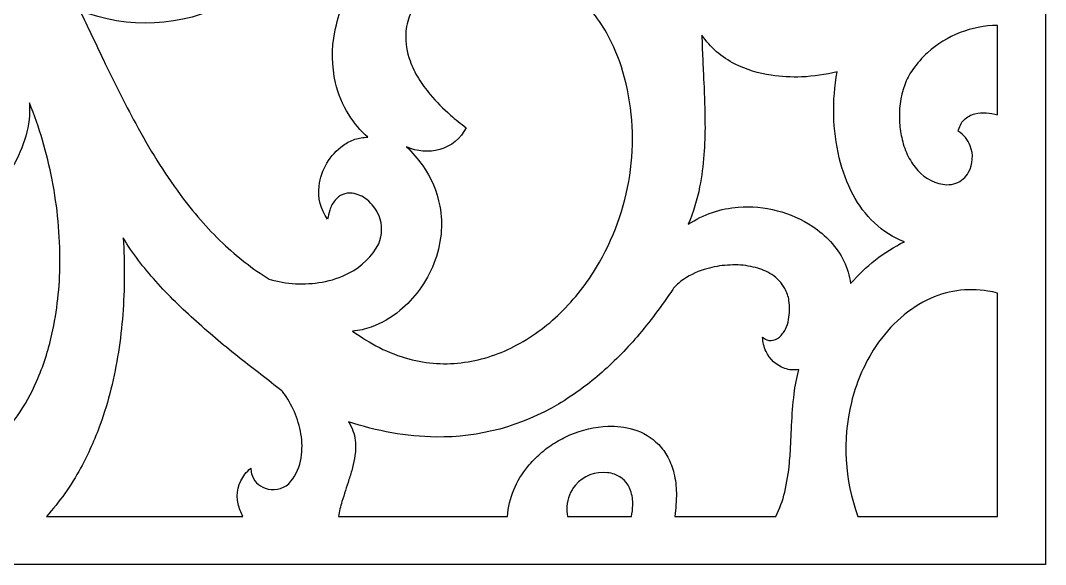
# Model space of a CAD drawing. Header units: centimetres. Extents: x -9.4 to 9.7, y -10.7 to 8.5.
# Drawn here: x -5.33 to -0.22, y -10.71 to -7.99 of the extents above; entities that cross this region are included whole.
import ezdxf

# ---------------------------------------------------------------- set-up
doc = ezdxf.new("R2010")
doc.units = ezdxf.units.CM
doc.header["$MEASUREMENT"] = 0
doc.layers.add('layer 1', color=7, linetype='Continuous')

msp = doc.modelspace()

# ---------------------------------------------------------------- linework, layer by layer
at = {"layer": 'layer 1', "color": 242}
for points, knots in [([(-0.22289, 8.46065), (-0.22289, 8.46065), (-9.42255, 8.46065), (-9.42255, 8.46065), (-9.42255, 8.46065), (-9.42255, 8.46065), (-9.42255, -10.70533), (-9.42255, -10.70533), (-9.42255, -10.70533), (-9.42255, -10.70533), (-0.22289, -10.70533), (-0.22289, -10.70533), (-0.22289, -10.70533), (-0.22289, -10.70533), (-0.22289, 8.46065), (-0.22289, 8.46065)], [0, 0, 0, 0, 0.2, 0.2, 0.2, 0.2, 0.4, 0.4, 0.4, 0.4, 0.6, 0.6, 0.6, 0.6, 1, 1, 1, 1]), ([(-4.26597, -7.88667), (-4.23747, -7.8697), (-4.20988, -7.85124), (-4.18333, -7.83136), (-4.18333, -7.83136), (-4.15653, -7.8113), (-4.13112, -7.78943), (-4.10728, -7.76593), (-4.10728, -7.76593), (-4.0831, -7.7421), (-4.06027, -7.71695), (-4.03888, -7.69058), (-4.03888, -7.69058), (-4.01703, -7.66365), (-3.99709, -7.63522), (-3.9792, -7.60551), (-3.9792, -7.60551), (-3.9608, -7.57494), (-3.94414, -7.54335), (-3.92931, -7.5109), (-3.92931, -7.5109), (-3.91391, -7.4772), (-3.90086, -7.44247), (-3.89027, -7.40696), (-3.89027, -7.40696), (-3.86746, -7.33047), (-3.85361, -7.25157), (-3.84902, -7.17187), (-3.84902, -7.17187), (-3.83493, -7.2206), (-3.81575, -7.26772), (-3.79182, -7.31244), (-3.79182, -7.31244), (-3.77878, -7.33681), (-3.76464, -7.36057), (-3.74946, -7.38367), (-3.74946, -7.38367), (-3.72182, -7.42569), (-3.68878, -7.46392), (-3.65119, -7.49734), (-3.65119, -7.49734), (-3.62258, -7.52279), (-3.58969, -7.54302), (-3.55407, -7.55709), (-3.55407, -7.55709), (-3.52657, -7.56796), (-3.497, -7.57262), (-3.46749, -7.57075), (-3.46749, -7.57075), (-3.50555, -7.59956), (-3.54077, -7.63195), (-3.57264, -7.66748), (-3.57264, -7.66748), (-3.6049, -7.70344), (-3.63401, -7.7421), (-3.65965, -7.78304), (-3.65965, -7.78304), (-3.71075, -7.86463), (-3.74645, -7.95493), (-3.76495, -8.04941), (-3.76495, -8.04941), (-3.78134, -8.13308), (-3.78009, -8.21929), (-3.76128, -8.30245), (-3.76128, -8.30245), (-3.7485, -8.35893), (-3.72607, -8.41281), (-3.69498, -8.46167), (-3.69498, -8.46167), (-3.66856, -8.50318), (-3.63686, -8.54111), (-3.60071, -8.57449), (-3.60071, -8.57449), (-3.62244, -8.57425), (-3.64406, -8.57767), (-3.66464, -8.58462), (-3.66464, -8.58462), (-3.6852, -8.59156), (-3.70462, -8.60152), (-3.72225, -8.61416), (-3.72225, -8.61416), (-3.78916, -8.66215), (-3.83307, -8.73592), (-3.8433, -8.81763), (-3.8433, -8.81763), (-3.85063, -8.87617), (-3.83536, -8.93535), (-3.80059, -8.98301), (-3.80059, -8.98301), (-3.79832, -8.9679), (-3.79485, -8.953), (-3.79022, -8.93845), (-3.79022, -8.93845), (-3.78445, -8.92032), (-3.77549, -8.90338), (-3.76376, -8.8884), (-3.76376, -8.8884), (-3.74344, -8.86244), (-3.71088, -8.84928), (-3.67822, -8.8538), (-3.67822, -8.8538), (-3.65171, -8.85748), (-3.62671, -8.86829), (-3.60587, -8.88508), (-3.60587, -8.88508), (-3.57898, -8.90676), (-3.55791, -8.93477), (-3.54453, -8.96661), (-3.54453, -8.96661), (-3.52645, -9.01128), (-3.52707, -9.0613), (-3.54621, -9.10553), (-3.54621, -9.10553), (-3.57949, -9.16783), (-3.6308, -9.2186), (-3.69344, -9.25125), (-3.69344, -9.25125), (-3.73586, -9.27336), (-3.78144, -9.28876), (-3.82858, -9.29691), (-3.82858, -9.29691), (-3.91612, -9.31206), (-4.00591, -9.30715), (-4.09128, -9.28257), (-4.09128, -9.28257), (-4.17465, -9.23084), (-4.25234, -9.17053), (-4.32314, -9.10261), (-4.32314, -9.10261), (-4.40095, -9.02795), (-4.47214, -8.94669), (-4.53592, -8.85974), (-4.53592, -8.85974), (-4.57683, -8.80395), (-4.61559, -8.74662), (-4.65209, -8.68786), (-4.65209, -8.68786), (-4.68898, -8.62849), (-4.72404, -8.56801), (-4.75722, -8.50649), (-4.75722, -8.50649), (-4.81369, -8.40181), (-4.86738, -8.29566), (-4.91826, -8.18815), (-4.91826, -8.18815), (-4.95727, -8.10572), (-4.99655, -8.02342), (-5.03611, -7.94126), (-5.03611, -7.94126), (-4.7969, -8.0379), (-4.52708, -8.02467), (-4.29857, -7.9049), (-4.29857, -7.9049), (-4.28754, -7.89912), (-4.27667, -7.89304), (-4.26597, -7.88667)], [0, 0, 0, 0, 0.025, 0.025, 0.025, 0.025, 0.05, 0.05, 0.05, 0.05, 0.075, 0.075, 0.075, 0.075, 0.1, 0.1, 0.1, 0.1, 0.125, 0.125, 0.125, 0.125, 0.15, 0.15, 0.15, 0.15, 0.175, 0.175, 0.175, 0.175, 0.2, 0.2, 0.2, 0.2, 0.225, 0.225, 0.225, 0.225, 0.25, 0.25, 0.25, 0.25, 0.275, 0.275, 0.275, 0.275, 0.3, 0.3, 0.3, 0.3, 0.325, 0.325, 0.325, 0.325, 0.35, 0.35, 0.35, 0.35, 0.375, 0.375, 0.375, 0.375, 0.4, 0.4, 0.4, 0.4, 0.425, 0.425, 0.425, 0.425, 0.45, 0.45, 0.45, 0.45, 0.475, 0.475, 0.475, 0.475, 0.5, 0.5, 0.5, 0.5, 0.525, 0.525, 0.525, 0.525, 0.55, 0.55, 0.55, 0.55, 0.575, 0.575, 0.575, 0.575, 0.6, 0.6, 0.6, 0.6, 0.625, 0.625, 0.625, 0.625, 0.65, 0.65, 0.65, 0.65, 0.675, 0.675, 0.675, 0.675, 0.7, 0.7, 0.7, 0.7, 0.725, 0.725, 0.725, 0.725, 0.75, 0.75, 0.75, 0.75, 0.775, 0.775, 0.775, 0.775, 0.8, 0.8, 0.8, 0.8, 0.825, 0.825, 0.825, 0.825, 0.85, 0.85, 0.85, 0.85, 0.875, 0.875, 0.875, 0.875, 0.9, 0.9, 0.9, 0.9, 0.925, 0.925, 0.925, 0.925, 0.95, 0.95, 0.95, 0.95, 1, 1, 1, 1]), ([(-3.6761, -9.54104), (-3.64462, -9.5386), (-3.61361, -9.53197), (-3.58388, -9.52134), (-3.58388, -9.52134), (-3.53137, -9.50256), (-3.48262, -9.47451), (-3.44, -9.43853), (-3.44, -9.43853), (-3.4042, -9.40831), (-3.37202, -9.37403), (-3.34412, -9.33638), (-3.34412, -9.33638), (-3.28366, -9.25478), (-3.24614, -9.15842), (-3.23554, -9.05742), (-3.23554, -9.05742), (-3.23066, -9.01091), (-3.2326, -8.96393), (-3.2413, -8.91799), (-3.2413, -8.91799), (-3.2552, -8.84457), (-3.28479, -8.775), (-3.32804, -8.71406), (-3.32804, -8.71406), (-3.35145, -8.68107), (-3.37785, -8.6503), (-3.4069, -8.62215), (-3.4069, -8.62215), (-3.35523, -8.64616), (-3.29667, -8.65103), (-3.24175, -8.63587), (-3.24175, -8.63587), (-3.18459, -8.6195), (-3.13684, -8.57995), (-3.11013, -8.52682), (-3.11013, -8.52682), (-3.13696, -8.50676), (-3.16302, -8.4857), (-3.18828, -8.46369), (-3.18828, -8.46369), (-3.22449, -8.43213), (-3.2583, -8.39793), (-3.28943, -8.36135), (-3.28943, -8.36135), (-3.31117, -8.3358), (-3.33084, -8.30857), (-3.34825, -8.2799), (-3.34825, -8.2799), (-3.3649, -8.2525), (-3.37887, -8.22356), (-3.38998, -8.19349), (-3.38998, -8.19349), (-3.40596, -8.15026), (-3.4131, -8.10428), (-3.41099, -8.05824), (-3.41099, -8.05824), (-3.40948, -8.02522), (-3.40203, -7.99277), (-3.38901, -7.9624), (-3.38901, -7.9624), (-3.36703, -7.91116), (-3.33275, -7.86617), (-3.2892, -7.83137), (-3.2892, -7.83137), (-3.25282, -7.80231), (-3.2124, -7.77872), (-3.16921, -7.76133), (-3.16921, -7.76133), (-3.11714, -7.74036), (-3.06219, -7.7275), (-3.00622, -7.72318), (-3.00622, -7.72318), (-2.90203, -7.71513), (-2.79756, -7.73379), (-2.70258, -7.77737), (-2.70258, -7.77737), (-2.66185, -7.79606), (-2.62342, -7.81937), (-2.58802, -7.84684), (-2.58802, -7.84684), (-2.51476, -7.90369), (-2.45389, -7.97487), (-2.40909, -8.05606), (-2.40909, -8.05606), (-2.37554, -8.11686), (-2.34865, -8.18108), (-2.32886, -8.24764), (-2.32886, -8.24764), (-2.28303, -8.40569), (-2.27014, -8.57141), (-2.29094, -8.73465), (-2.29094, -8.73465), (-2.31172, -8.89775), (-2.36434, -9.05512), (-2.4458, -9.19793), (-2.4458, -9.19793), (-2.49581, -9.28561), (-2.55704, -9.36635), (-2.62797, -9.43816), (-2.62797, -9.43816), (-2.69545, -9.50649), (-2.77259, -9.56451), (-2.85695, -9.61041), (-2.85695, -9.61041), (-2.93809, -9.65455), (-3.02644, -9.68382), (-3.11788, -9.69685), (-3.11788, -9.69685), (-3.21076, -9.71009), (-3.30533, -9.70424), (-3.39588, -9.67967), (-3.39588, -9.67967), (-3.44652, -9.66593), (-3.49563, -9.64711), (-3.54249, -9.62349), (-3.54249, -9.62349), (-3.58931, -9.59989), (-3.634, -9.57231), (-3.6761, -9.54104)], [0, 0, 0, 0, 0.0322581, 0.0322581, 0.0322581, 0.0322581, 0.0645161, 0.0645161, 0.0645161, 0.0645161, 0.0967742, 0.0967742, 0.0967742, 0.0967742, 0.1290323, 0.1290323, 0.1290323, 0.1290323, 0.1612903, 0.1612903, 0.1612903, 0.1612903, 0.1935484, 0.1935484, 0.1935484, 0.1935484, 0.2258065, 0.2258065, 0.2258065, 0.2258065, 0.2580645, 0.2580645, 0.2580645, 0.2580645, 0.2903226, 0.2903226, 0.2903226, 0.2903226, 0.3225806, 0.3225806, 0.3225806, 0.3225806, 0.3548387, 0.3548387, 0.3548387, 0.3548387, 0.3870968, 0.3870968, 0.3870968, 0.3870968, 0.4193548, 0.4193548, 0.4193548, 0.4193548, 0.4516129, 0.4516129, 0.4516129, 0.4516129, 0.483871, 0.483871, 0.483871, 0.483871, 0.516129, 0.516129, 0.516129, 0.516129, 0.5483871, 0.5483871, 0.5483871, 0.5483871, 0.5806452, 0.5806452, 0.5806452, 0.5806452, 0.6129032, 0.6129032, 0.6129032, 0.6129032, 0.6451613, 0.6451613, 0.6451613, 0.6451613, 0.6774194, 0.6774194, 0.6774194, 0.6774194, 0.7096774, 0.7096774, 0.7096774, 0.7096774, 0.7419355, 0.7419355, 0.7419355, 0.7419355, 0.7741935, 0.7741935, 0.7741935, 0.7741935, 0.8064516, 0.8064516, 0.8064516, 0.8064516, 0.8387097, 0.8387097, 0.8387097, 0.8387097, 0.8709677, 0.8709677, 0.8709677, 0.8709677, 0.9032258, 0.9032258, 0.9032258, 0.9032258, 0.9354839, 0.9354839, 0.9354839, 0.9354839, 1, 1, 1, 1]), ([(-0.81047, -8.1525), (-0.71499, -8.06624), (-0.59113, -8.01795), (-0.46246, -8.01675), (-0.46246, -8.01675), (-0.46246, -8.01675), (-0.46246, -8.46322), (-0.46246, -8.46322), (-0.46246, -8.46322), (-0.49848, -8.45066), (-0.53731, -8.44855), (-0.57448, -8.45716), (-0.57448, -8.45716), (-0.59501, -8.46192), (-0.61377, -8.47238), (-0.62861, -8.48735), (-0.62861, -8.48735), (-0.63626, -8.49507), (-0.64258, -8.50399), (-0.64732, -8.51377), (-0.64732, -8.51377), (-0.65204, -8.52352), (-0.65551, -8.53382), (-0.65765, -8.54444), (-0.65765, -8.54444), (-0.63048, -8.56156), (-0.60954, -8.587), (-0.59797, -8.61696), (-0.59797, -8.61696), (-0.5813, -8.66011), (-0.58438, -8.70844), (-0.60638, -8.74914), (-0.60638, -8.74914), (-0.62001, -8.77437), (-0.64249, -8.79368), (-0.66948, -8.80336), (-0.66948, -8.80336), (-0.68389, -8.80853), (-0.69908, -8.81118), (-0.71438, -8.8112), (-0.71438, -8.8112), (-0.76991, -8.80726), (-0.82176, -8.78184), (-0.85891, -8.74038), (-0.85891, -8.74038), (-0.87787, -8.71922), (-0.89395, -8.69565), (-0.90672, -8.67028), (-0.90672, -8.67028), (-0.92016, -8.64358), (-0.93042, -8.61538), (-0.93728, -8.58628), (-0.93728, -8.58628), (-0.94372, -8.55896), (-0.948, -8.53117), (-0.95008, -8.50318), (-0.95008, -8.50318), (-0.95486, -8.43887), (-0.94616, -8.37424), (-0.92454, -8.31348), (-0.92454, -8.31348), (-0.91486, -8.28628), (-0.90141, -8.26056), (-0.88459, -8.2371), (-0.88459, -8.2371), (-0.86327, -8.20611), (-0.83839, -8.17771), (-0.81047, -8.1525)], [0, 0, 0, 0, 0.0555556, 0.0555556, 0.0555556, 0.0555556, 0.1111111, 0.1111111, 0.1111111, 0.1111111, 0.1666667, 0.1666667, 0.1666667, 0.1666667, 0.2222222, 0.2222222, 0.2222222, 0.2222222, 0.2777778, 0.2777778, 0.2777778, 0.2777778, 0.3333333, 0.3333333, 0.3333333, 0.3333333, 0.3888889, 0.3888889, 0.3888889, 0.3888889, 0.4444444, 0.4444444, 0.4444444, 0.4444444, 0.5, 0.5, 0.5, 0.5, 0.5555556, 0.5555556, 0.5555556, 0.5555556, 0.6111111, 0.6111111, 0.6111111, 0.6111111, 0.6666667, 0.6666667, 0.6666667, 0.6666667, 0.7222222, 0.7222222, 0.7222222, 0.7222222, 0.7777778, 0.7777778, 0.7777778, 0.7777778, 0.8333333, 0.8333333, 0.8333333, 0.8333333, 0.8888889, 0.8888889, 0.8888889, 0.8888889, 1, 1, 1, 1]), ([(-1.93528, -8.06478), (-1.89353, -8.12637), (-1.8366, -8.17611), (-1.76996, -8.20921), (-1.76996, -8.20921), (-1.71348, -8.23727), (-1.65292, -8.2562), (-1.59051, -8.26529), (-1.59051, -8.26529), (-1.54027, -8.27261), (-1.48947, -8.2753), (-1.43874, -8.27335), (-1.43874, -8.27335), (-1.37887, -8.27104), (-1.31939, -8.26278), (-1.26116, -8.24869), (-1.26116, -8.24869), (-1.28738, -8.39086), (-1.28379, -8.53687), (-1.25057, -8.67758), (-1.25057, -8.67758), (-1.2355, -8.74142), (-1.21239, -8.80308), (-1.18176, -8.8611), (-1.18176, -8.8611), (-1.15413, -8.91343), (-1.1182, -8.96092), (-1.07534, -9.00173), (-1.07534, -9.00173), (-1.03233, -9.04268), (-0.9815, -9.07451), (-0.92587, -9.09531), (-0.92587, -9.09531), (-0.9772, -9.12032), (-1.02565, -9.15083), (-1.07039, -9.18633), (-1.07039, -9.18633), (-1.11507, -9.22179), (-1.15647, -9.26119), (-1.19409, -9.30408), (-1.19409, -9.30408), (-1.19903, -9.26498), (-1.2105, -9.227), (-1.22804, -9.19172), (-1.22804, -9.19172), (-1.24555, -9.1565), (-1.26795, -9.12395), (-1.29457, -9.09501), (-1.29457, -9.09501), (-1.32081, -9.0665), (-1.35038, -9.04128), (-1.38267, -9.01987), (-1.38267, -9.01987), (-1.49223, -8.94726), (-1.62277, -8.9132), (-1.75384, -8.92308), (-1.75384, -8.92308), (-1.79763, -8.92638), (-1.84084, -8.93506), (-1.88252, -8.94893), (-1.88252, -8.94893), (-1.92521, -8.96314), (-1.96576, -8.98312), (-2.00304, -9.00832), (-2.00304, -9.00832), (-1.97775, -8.94836), (-1.95881, -8.88593), (-1.94652, -8.82203), (-1.94652, -8.82203), (-1.93633, -8.769), (-1.92919, -8.71545), (-1.92513, -8.66161), (-1.92513, -8.66161), (-1.92127, -8.6105), (-1.91953, -8.55926), (-1.91991, -8.50801), (-1.91991, -8.50801), (-1.92043, -8.43926), (-1.9224, -8.37053), (-1.92584, -8.30186), (-1.92584, -8.30186), (-1.92781, -8.26236), (-1.9297, -8.22286), (-1.93149, -8.18336), (-1.93149, -8.18336), (-1.93328, -8.14385), (-1.93454, -8.10432), (-1.93528, -8.06478)], [0, 0, 0, 0, 0.0434783, 0.0434783, 0.0434783, 0.0434783, 0.0869565, 0.0869565, 0.0869565, 0.0869565, 0.1304348, 0.1304348, 0.1304348, 0.1304348, 0.173913, 0.173913, 0.173913, 0.173913, 0.2173913, 0.2173913, 0.2173913, 0.2173913, 0.2608696, 0.2608696, 0.2608696, 0.2608696, 0.3043478, 0.3043478, 0.3043478, 0.3043478, 0.3478261, 0.3478261, 0.3478261, 0.3478261, 0.3913043, 0.3913043, 0.3913043, 0.3913043, 0.4347826, 0.4347826, 0.4347826, 0.4347826, 0.4782609, 0.4782609, 0.4782609, 0.4782609, 0.5217391, 0.5217391, 0.5217391, 0.5217391, 0.5652174, 0.5652174, 0.5652174, 0.5652174, 0.6086957, 0.6086957, 0.6086957, 0.6086957, 0.6521739, 0.6521739, 0.6521739, 0.6521739, 0.6956522, 0.6956522, 0.6956522, 0.6956522, 0.7391304, 0.7391304, 0.7391304, 0.7391304, 0.7826087, 0.7826087, 0.7826087, 0.7826087, 0.826087, 0.826087, 0.826087, 0.826087, 0.8695652, 0.8695652, 0.8695652, 0.8695652, 0.9130435, 0.9130435, 0.9130435, 0.9130435, 1, 1, 1, 1]), ([(-5.59968, -8.94766), (-5.50612, -8.89113), (-5.42753, -8.81284), (-5.37067, -8.71948), (-5.37067, -8.71948), (-5.34194, -8.67231), (-5.31978, -8.62143), (-5.30481, -8.56827), (-5.30481, -8.56827), (-5.28968, -8.51453), (-5.28357, -8.45863), (-5.28673, -8.40288), (-5.28673, -8.40288), (-5.262, -8.46379), (-5.24036, -8.5259), (-5.22189, -8.58898), (-5.22189, -8.58898), (-5.20275, -8.65436), (-5.18662, -8.72058), (-5.17355, -8.78744), (-5.17355, -8.78744), (-5.14687, -8.92396), (-5.13386, -9.06277), (-5.1347, -9.20187), (-5.1347, -9.20187), (-5.13543, -9.3213), (-5.14875, -9.44029), (-5.17445, -9.55692), (-5.17445, -9.55692), (-5.19227, -9.6378), (-5.21799, -9.71672), (-5.25124, -9.79257), (-5.25124, -9.79257), (-5.27756, -9.85263), (-5.30945, -9.91009), (-5.3465, -9.96421), (-5.3465, -9.96421), (-5.37188, -10.00097), (-5.4047, -10.03197), (-5.44284, -10.05523), (-5.44284, -10.05523), (-5.48088, -10.07843), (-5.52284, -10.09443), (-5.56667, -10.10247), (-5.56667, -10.10247), (-5.6538, -10.11845), (-5.74367, -10.10792), (-5.82476, -10.07225), (-5.82476, -10.07225), (-5.86263, -10.0556), (-5.89757, -10.03299), (-5.92829, -10.00528), (-5.92829, -10.00528), (-5.95919, -9.97741), (-5.98352, -9.94305), (-5.99955, -9.90465), (-5.99955, -9.90465), (-6.00753, -9.88552), (-6.01307, -9.86545), (-6.01602, -9.84493), (-6.01602, -9.84493), (-6.02189, -9.80412), (-6.01903, -9.76255), (-6.00763, -9.72293), (-6.00763, -9.72293), (-5.99841, -9.69092), (-5.98573, -9.66001), (-5.9698, -9.63075), (-5.9698, -9.63075), (-5.9698, -9.63075), (-5.98861, -9.63136), (-5.98861, -9.63136), (-5.98861, -9.63136), (-5.98861, -9.63136), (-6.00741, -9.63197), (-6.00741, -9.63197), (-6.00741, -9.63197), (-6.00741, -9.63197), (-6.04502, -9.63318), (-6.04502, -9.63318), (-6.04502, -9.63318), (-6.04502, -9.63318), (-6.06383, -9.63378), (-6.06383, -9.63378), (-6.06383, -9.63378), (-6.06383, -9.63378), (-6.08263, -9.63439), (-6.08263, -9.63439), (-6.08263, -9.63439), (-6.08263, -9.63439), (-6.10144, -9.635), (-6.10144, -9.635), (-6.10144, -9.635), (-6.10144, -9.635), (-6.12026, -9.63561), (-6.12026, -9.63561), (-6.12026, -9.63561), (-6.11303, -9.56956), (-6.1062, -9.50348), (-6.09974, -9.43736), (-6.09974, -9.43736), (-6.09399, -9.37836), (-6.09056, -9.31916), (-6.08947, -9.2599), (-6.08947, -9.2599), (-6.08775, -9.16604), (-6.094, -9.07218), (-6.10815, -8.97938), (-6.10815, -8.97938), (-6.11293, -8.94804), (-6.1184, -8.9168), (-6.12455, -8.8857), (-6.12455, -8.8857), (-6.11311, -8.90156), (-6.10047, -8.91652), (-6.08674, -8.93045), (-6.08674, -8.93045), (-6.03222, -8.98579), (-5.95919, -9.01918), (-5.88166, -9.02416), (-5.88166, -9.02416), (-5.83385, -9.02724), (-5.78585, -9.02205), (-5.7398, -9.00883), (-5.7398, -9.00883), (-5.69061, -8.9947), (-5.64348, -8.97413), (-5.59968, -8.94766)], [0, 0, 0, 0, 0.030303, 0.030303, 0.030303, 0.030303, 0.0606061, 0.0606061, 0.0606061, 0.0606061, 0.0909091, 0.0909091, 0.0909091, 0.0909091, 0.1212121, 0.1212121, 0.1212121, 0.1212121, 0.1515152, 0.1515152, 0.1515152, 0.1515152, 0.1818182, 0.1818182, 0.1818182, 0.1818182, 0.2121212, 0.2121212, 0.2121212, 0.2121212, 0.2424242, 0.2424242, 0.2424242, 0.2424242, 0.2727273, 0.2727273, 0.2727273, 0.2727273, 0.3030303, 0.3030303, 0.3030303, 0.3030303, 0.3333333, 0.3333333, 0.3333333, 0.3333333, 0.3636364, 0.3636364, 0.3636364, 0.3636364, 0.3939394, 0.3939394, 0.3939394, 0.3939394, 0.4242424, 0.4242424, 0.4242424, 0.4242424, 0.4545455, 0.4545455, 0.4545455, 0.4545455, 0.4848485, 0.4848485, 0.4848485, 0.4848485, 0.5151515, 0.5151515, 0.5151515, 0.5151515, 0.5454545, 0.5454545, 0.5454545, 0.5454545, 0.5757576, 0.5757576, 0.5757576, 0.5757576, 0.6060606, 0.6060606, 0.6060606, 0.6060606, 0.6363636, 0.6363636, 0.6363636, 0.6363636, 0.6666667, 0.6666667, 0.6666667, 0.6666667, 0.6969697, 0.6969697, 0.6969697, 0.6969697, 0.7272727, 0.7272727, 0.7272727, 0.7272727, 0.7575758, 0.7575758, 0.7575758, 0.7575758, 0.7878788, 0.7878788, 0.7878788, 0.7878788, 0.8181818, 0.8181818, 0.8181818, 0.8181818, 0.8484848, 0.8484848, 0.8484848, 0.8484848, 0.8787879, 0.8787879, 0.8787879, 0.8787879, 0.9090909, 0.9090909, 0.9090909, 0.9090909, 0.9393939, 0.9393939, 0.9393939, 0.9393939, 1, 1, 1, 1]), ([(-5.20249, -10.46575), (-5.13599, -10.39256), (-5.07864, -10.31158), (-5.03166, -10.22455), (-5.03166, -10.22455), (-4.99382, -10.15445), (-4.96121, -10.08167), (-4.9341, -10.00676), (-4.9341, -10.00676), (-4.91319, -9.949), (-4.89535, -9.89017), (-4.88066, -9.83052), (-4.88066, -9.83052), (-4.85057, -9.70833), (-4.8308, -9.58385), (-4.82156, -9.45834), (-4.82156, -9.45834), (-4.81221, -9.33134), (-4.81142, -9.20387), (-4.81919, -9.07676), (-4.81919, -9.07676), (-4.79604, -9.11531), (-4.77076, -9.15253), (-4.74347, -9.18826), (-4.74347, -9.18826), (-4.71619, -9.22398), (-4.68749, -9.25859), (-4.65744, -9.29202), (-4.65744, -9.29202), (-4.59367, -9.36298), (-4.52595, -9.43026), (-4.45458, -9.49356), (-4.45458, -9.49356), (-4.41868, -9.5254), (-4.38243, -9.55684), (-4.34582, -9.58786), (-4.34582, -9.58786), (-4.30991, -9.61828), (-4.27346, -9.64805), (-4.23647, -9.67715), (-4.23647, -9.67715), (-4.16761, -9.73132), (-4.09845, -9.78512), (-4.02901, -9.83855), (-4.02901, -9.83855), (-4.02442, -9.84423), (-4.02, -9.85006), (-4.01577, -9.85601), (-4.01577, -9.85601), (-3.97106, -9.91897), (-3.9422, -9.99182), (-3.93166, -10.06832), (-3.93166, -10.06832), (-3.92612, -10.1085), (-3.92742, -10.14934), (-3.93551, -10.18909), (-3.93551, -10.18909), (-3.94418, -10.23168), (-3.96467, -10.27098), (-3.99462, -10.30248), (-3.99462, -10.30248), (-4.01049, -10.31657), (-4.03, -10.32595), (-4.05092, -10.32954), (-4.05092, -10.32954), (-4.07128, -10.33303), (-4.09219, -10.33144), (-4.11179, -10.32491), (-4.11179, -10.32491), (-4.14528, -10.31378), (-4.17084, -10.28639), (-4.17969, -10.25223), (-4.17969, -10.25223), (-4.18198, -10.24337), (-4.18334, -10.23429), (-4.18375, -10.22515), (-4.18375, -10.22515), (-4.19423, -10.2342), (-4.20384, -10.24421), (-4.21247, -10.25504), (-4.21247, -10.25504), (-4.24566, -10.29678), (-4.25814, -10.35127), (-4.24636, -10.40329), (-4.24636, -10.40329), (-4.24141, -10.42515), (-4.23335, -10.44618), (-4.22242, -10.46575), (-4.22242, -10.46575), (-4.22242, -10.46575), (-5.20249, -10.46575), (-5.20249, -10.46575)], [0, 0, 0, 0, 0.0416667, 0.0416667, 0.0416667, 0.0416667, 0.0833333, 0.0833333, 0.0833333, 0.0833333, 0.125, 0.125, 0.125, 0.125, 0.1666667, 0.1666667, 0.1666667, 0.1666667, 0.2083333, 0.2083333, 0.2083333, 0.2083333, 0.25, 0.25, 0.25, 0.25, 0.2916667, 0.2916667, 0.2916667, 0.2916667, 0.3333333, 0.3333333, 0.3333333, 0.3333333, 0.375, 0.375, 0.375, 0.375, 0.4166667, 0.4166667, 0.4166667, 0.4166667, 0.4583333, 0.4583333, 0.4583333, 0.4583333, 0.5, 0.5, 0.5, 0.5, 0.5416667, 0.5416667, 0.5416667, 0.5416667, 0.5833333, 0.5833333, 0.5833333, 0.5833333, 0.625, 0.625, 0.625, 0.625, 0.6666667, 0.6666667, 0.6666667, 0.6666667, 0.7083333, 0.7083333, 0.7083333, 0.7083333, 0.75, 0.75, 0.75, 0.75, 0.7916667, 0.7916667, 0.7916667, 0.7916667, 0.8333333, 0.8333333, 0.8333333, 0.8333333, 0.875, 0.875, 0.875, 0.875, 0.9166667, 0.9166667, 0.9166667, 0.9166667, 1, 1, 1, 1]), ([(-3.25978, -10.06951), (-3.04506, -10.07219), (-2.83369, -10.01516), (-2.64949, -9.90479), (-2.64949, -9.90479), (-2.57722, -9.86149), (-2.50881, -9.81203), (-2.44504, -9.75697), (-2.44504, -9.75697), (-2.37818, -9.69923), (-2.31583, -9.63645), (-2.25857, -9.56919), (-2.25857, -9.56919), (-2.19463, -9.49408), (-2.1352, -9.41523), (-2.08062, -9.33307), (-2.08062, -9.33307), (-2.06878, -9.31787), (-2.05499, -9.30429), (-2.0396, -9.2927), (-2.0396, -9.2927), (-2.00463, -9.26636), (-1.96524, -9.24648), (-1.92328, -9.23399), (-1.92328, -9.23399), (-1.90664, -9.22904), (-1.88982, -9.22472), (-1.87286, -9.22103), (-1.87286, -9.22103), (-1.85567, -9.21729), (-1.83825, -9.21471), (-1.82072, -9.21331), (-1.82072, -9.21331), (-1.80325, -9.21192), (-1.78574, -9.21119), (-1.76822, -9.21112), (-1.76822, -9.21112), (-1.75098, -9.21105), (-1.73377, -9.21225), (-1.71672, -9.21471), (-1.71672, -9.21471), (-1.70018, -9.2171), (-1.68378, -9.22032), (-1.66757, -9.22436), (-1.66757, -9.22436), (-1.63899, -9.23148), (-1.6118, -9.24328), (-1.58707, -9.25928), (-1.58707, -9.25928), (-1.55996, -9.27683), (-1.53753, -9.30069), (-1.5217, -9.32884), (-1.5217, -9.32884), (-1.51129, -9.34736), (-1.50443, -9.36766), (-1.50149, -9.3887), (-1.50149, -9.3887), (-1.49707, -9.42032), (-1.49778, -9.45244), (-1.50358, -9.48384), (-1.50358, -9.48384), (-1.50558, -9.50064), (-1.5108, -9.51688), (-1.51897, -9.5317), (-1.51897, -9.5317), (-1.52321, -9.5394), (-1.52798, -9.54679), (-1.53325, -9.55383), (-1.53325, -9.55383), (-1.54261, -9.56634), (-1.55483, -9.57643), (-1.56888, -9.58326), (-1.56888, -9.58326), (-1.58257, -9.58992), (-1.59849, -9.59022), (-1.61243, -9.58409), (-1.61243, -9.58409), (-1.61984, -9.58083), (-1.62664, -9.57635), (-1.63256, -9.57084), (-1.63256, -9.57084), (-1.63197, -9.59555), (-1.62628, -9.61988), (-1.61583, -9.64229), (-1.61583, -9.64229), (-1.59741, -9.68181), (-1.5639, -9.71233), (-1.52283, -9.72698), (-1.52283, -9.72698), (-1.50015, -9.73507), (-1.47577, -9.73723), (-1.45203, -9.73323), (-1.45203, -9.73323), (-1.46291, -9.77291), (-1.4708, -9.81335), (-1.47561, -9.85421), (-1.47561, -9.85421), (-1.48177, -9.90654), (-1.48595, -9.95909), (-1.48814, -10.01174), (-1.48814, -10.01174), (-1.48944, -10.04298), (-1.4909, -10.07421), (-1.49251, -10.10544), (-1.49251, -10.10544), (-1.49411, -10.13646), (-1.49626, -10.16745), (-1.49896, -10.19839), (-1.49896, -10.19839), (-1.50326, -10.24764), (-1.51121, -10.2965), (-1.52275, -10.34458), (-1.52275, -10.34458), (-1.5328, -10.38645), (-1.54743, -10.42709), (-1.56639, -10.46575), (-1.56639, -10.46575), (-1.56639, -10.46575), (-2.07102, -10.46575), (-2.07102, -10.46575), (-2.07102, -10.46575), (-2.06502, -10.42699), (-2.06222, -10.38779), (-2.06264, -10.34857), (-2.06264, -10.34857), (-2.06299, -10.31544), (-2.06711, -10.28244), (-2.07493, -10.25024), (-2.07493, -10.25024), (-2.08169, -10.22238), (-2.09185, -10.19546), (-2.10519, -10.17008), (-2.10519, -10.17008), (-2.11726, -10.1471), (-2.1326, -10.12598), (-2.15072, -10.10739), (-2.15072, -10.10739), (-2.1855, -10.0717), (-2.22894, -10.0456), (-2.27678, -10.03165), (-2.27678, -10.03165), (-2.31793, -10.01966), (-2.36075, -10.01432), (-2.40358, -10.01584), (-2.40358, -10.01584), (-2.469, -10.01817), (-2.53341, -10.03294), (-2.5933, -10.05936), (-2.5933, -10.05936), (-2.61977, -10.07103), (-2.64542, -10.08447), (-2.67009, -10.09958), (-2.67009, -10.09958), (-2.69505, -10.11486), (-2.71863, -10.13231), (-2.74054, -10.15172), (-2.74054, -10.15172), (-2.7629, -10.17152), (-2.78367, -10.19305), (-2.80266, -10.2161), (-2.80266, -10.2161), (-2.86115, -10.28708), (-2.89682, -10.37414), (-2.90493, -10.46575), (-2.90493, -10.46575), (-2.90493, -10.46575), (-3.74699, -10.46575), (-3.74699, -10.46575), (-3.74699, -10.46575), (-3.74263, -10.44047), (-3.73665, -10.4155), (-3.72909, -10.39098), (-3.72909, -10.39098), (-3.71786, -10.3546), (-3.70631, -10.31832), (-3.69443, -10.28214), (-3.69443, -10.28214), (-3.68784, -10.26208), (-3.68193, -10.24181), (-3.67669, -10.22135), (-3.67669, -10.22135), (-3.67166, -10.20166), (-3.66763, -10.18172), (-3.66462, -10.16162), (-3.66462, -10.16162), (-3.66091, -10.1368), (-3.66041, -10.1116), (-3.66315, -10.08665), (-3.66315, -10.08665), (-3.66679, -10.05346), (-3.6784, -10.02163), (-3.69699, -9.9939), (-3.69699, -9.9939), (-3.62638, -10.0168), (-3.55429, -10.03494), (-3.48124, -10.04819), (-3.48124, -10.04819), (-3.40815, -10.06144), (-3.33406, -10.06858), (-3.25978, -10.06951)], [0, 0, 0, 0, 0.0196078, 0.0196078, 0.0196078, 0.0196078, 0.0392157, 0.0392157, 0.0392157, 0.0392157, 0.0588235, 0.0588235, 0.0588235, 0.0588235, 0.0784314, 0.0784314, 0.0784314, 0.0784314, 0.0980392, 0.0980392, 0.0980392, 0.0980392, 0.1176471, 0.1176471, 0.1176471, 0.1176471, 0.1372549, 0.1372549, 0.1372549, 0.1372549, 0.1568627, 0.1568627, 0.1568627, 0.1568627, 0.1764706, 0.1764706, 0.1764706, 0.1764706, 0.1960784, 0.1960784, 0.1960784, 0.1960784, 0.2156863, 0.2156863, 0.2156863, 0.2156863, 0.2352941, 0.2352941, 0.2352941, 0.2352941, 0.254902, 0.254902, 0.254902, 0.254902, 0.2745098, 0.2745098, 0.2745098, 0.2745098, 0.2941176, 0.2941176, 0.2941176, 0.2941176, 0.3137255, 0.3137255, 0.3137255, 0.3137255, 0.3333333, 0.3333333, 0.3333333, 0.3333333, 0.3529412, 0.3529412, 0.3529412, 0.3529412, 0.372549, 0.372549, 0.372549, 0.372549, 0.3921569, 0.3921569, 0.3921569, 0.3921569, 0.4117647, 0.4117647, 0.4117647, 0.4117647, 0.4313725, 0.4313725, 0.4313725, 0.4313725, 0.4509804, 0.4509804, 0.4509804, 0.4509804, 0.4705882, 0.4705882, 0.4705882, 0.4705882, 0.4901961, 0.4901961, 0.4901961, 0.4901961, 0.5098039, 0.5098039, 0.5098039, 0.5098039, 0.5294118, 0.5294118, 0.5294118, 0.5294118, 0.5490196, 0.5490196, 0.5490196, 0.5490196, 0.5686275, 0.5686275, 0.5686275, 0.5686275, 0.5882353, 0.5882353, 0.5882353, 0.5882353, 0.6078431, 0.6078431, 0.6078431, 0.6078431, 0.627451, 0.627451, 0.627451, 0.627451, 0.6470588, 0.6470588, 0.6470588, 0.6470588, 0.6666667, 0.6666667, 0.6666667, 0.6666667, 0.6862745, 0.6862745, 0.6862745, 0.6862745, 0.7058824, 0.7058824, 0.7058824, 0.7058824, 0.7254902, 0.7254902, 0.7254902, 0.7254902, 0.745098, 0.745098, 0.745098, 0.745098, 0.7647059, 0.7647059, 0.7647059, 0.7647059, 0.7843137, 0.7843137, 0.7843137, 0.7843137, 0.8039216, 0.8039216, 0.8039216, 0.8039216, 0.8235294, 0.8235294, 0.8235294, 0.8235294, 0.8431373, 0.8431373, 0.8431373, 0.8431373, 0.8627451, 0.8627451, 0.8627451, 0.8627451, 0.8823529, 0.8823529, 0.8823529, 0.8823529, 0.9019608, 0.9019608, 0.9019608, 0.9019608, 0.9215686, 0.9215686, 0.9215686, 0.9215686, 0.9411765, 0.9411765, 0.9411765, 0.9411765, 0.9607843, 0.9607843, 0.9607843, 0.9607843, 1, 1, 1, 1]), ([(-1.15751, -10.46575), (-1.22485, -10.28367), (-1.23632, -10.08552), (-1.19049, -9.89687), (-1.19049, -9.89687), (-1.16809, -9.80469), (-1.1311, -9.71665), (-1.08094, -9.63612), (-1.08094, -9.63612), (-1.04744, -9.58234), (-1.00717, -9.53306), (-0.96115, -9.48951), (-0.96115, -9.48951), (-0.91743, -9.44814), (-0.86779, -9.41349), (-0.81388, -9.38671), (-0.81388, -9.38671), (-0.71976, -9.33995), (-0.6132, -9.32413), (-0.50954, -9.34148), (-0.50954, -9.34148), (-0.49371, -9.34414), (-0.478, -9.34749), (-0.46246, -9.35153), (-0.46246, -9.35153), (-0.46246, -9.35153), (-0.46246, -10.46575), (-0.46246, -10.46575), (-0.46246, -10.46575), (-0.46246, -10.46575), (-1.15751, -10.46575), (-1.15751, -10.46575)], [0, 0, 0, 0, 0.1111111, 0.1111111, 0.1111111, 0.1111111, 0.2222222, 0.2222222, 0.2222222, 0.2222222, 0.3333333, 0.3333333, 0.3333333, 0.3333333, 0.4444444, 0.4444444, 0.4444444, 0.4444444, 0.5555556, 0.5555556, 0.5555556, 0.5555556, 0.6666667, 0.6666667, 0.6666667, 0.6666667, 0.7777778, 0.7777778, 0.7777778, 0.7777778, 1, 1, 1, 1]), ([(-2.60472, -10.46575), (-2.60767, -10.44917), (-2.60875, -10.43231), (-2.60794, -10.41549), (-2.60794, -10.41549), (-2.60607, -10.37654), (-2.59114, -10.33933), (-2.56559, -10.30987), (-2.56559, -10.30987), (-2.52574, -10.26393), (-2.46574, -10.24058), (-2.40531, -10.24744), (-2.40531, -10.24744), (-2.39386, -10.24874), (-2.38258, -10.25128), (-2.37168, -10.25501), (-2.37168, -10.25501), (-2.33361, -10.268), (-2.30371, -10.29795), (-2.29073, -10.33602), (-2.29073, -10.33602), (-2.28266, -10.35973), (-2.27896, -10.38472), (-2.27981, -10.40975), (-2.27981, -10.40975), (-2.28045, -10.42856), (-2.28263, -10.44729), (-2.2863, -10.46575), (-2.2863, -10.46575), (-2.2863, -10.46575), (-2.60472, -10.46575), (-2.60472, -10.46575)], [0, 0, 0, 0, 0.1111111, 0.1111111, 0.1111111, 0.1111111, 0.2222222, 0.2222222, 0.2222222, 0.2222222, 0.3333333, 0.3333333, 0.3333333, 0.3333333, 0.4444444, 0.4444444, 0.4444444, 0.4444444, 0.5555556, 0.5555556, 0.5555556, 0.5555556, 0.6666667, 0.6666667, 0.6666667, 0.6666667, 0.7777778, 0.7777778, 0.7777778, 0.7777778, 1, 1, 1, 1])]:
    msp.add_open_spline(points, degree=3, knots=knots, dxfattribs=at)

doc.saveas('drawing.dxf')
